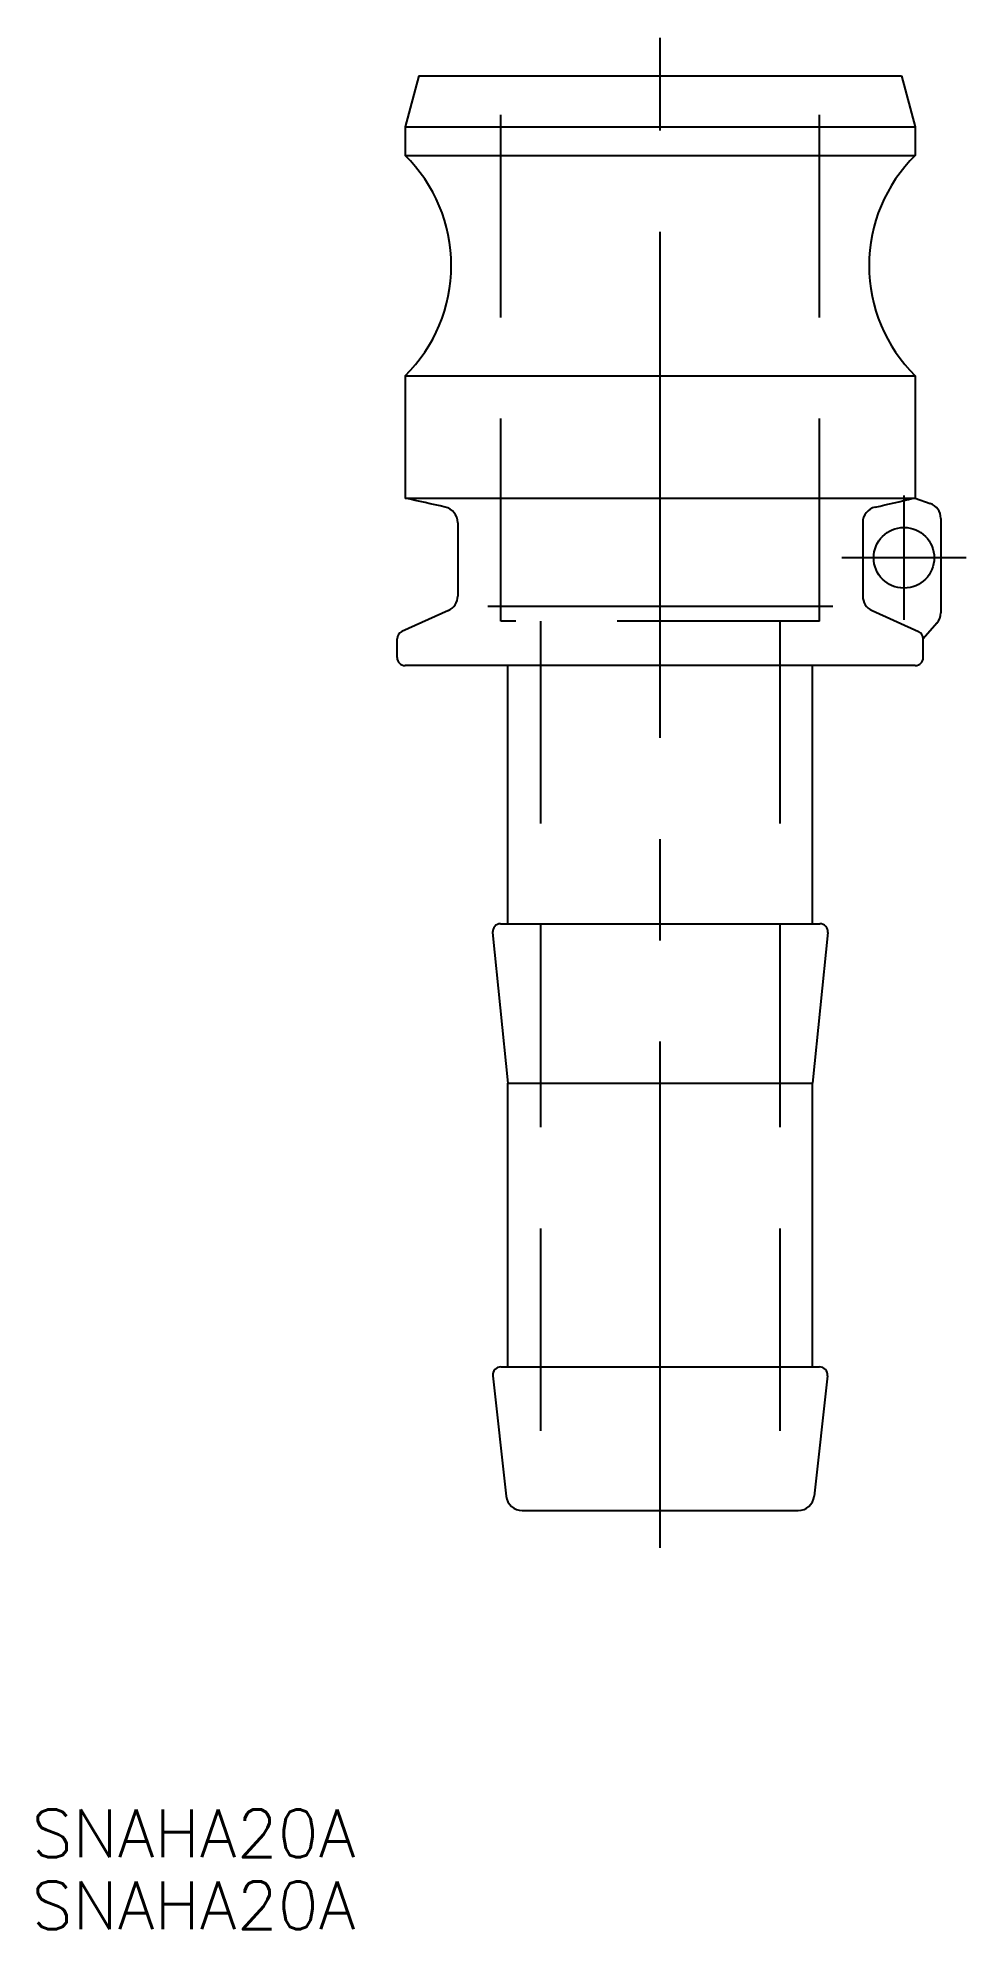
# Model space of a CAD drawing. Extents: x -39 to 19, y -26 to 92.
import ezdxf

# ---------------------------------------------------------------- set-up
doc = ezdxf.new("R2010")
doc.units = 0
doc.linetypes.add('CENTER', pattern=[50.8, 31.75, -6.35, 6.35, -6.35])
doc.linetypes.add('DASHED', pattern=[19.05, 12.7, -6.35])
doc.layers.get('0').update_dxf_attribs({"linetype": 'CONTINUOUS'})
doc.layers.add('CENTER', color=1, linetype='CENTER')
doc.styles.get("Standard").update_dxf_attribs({"font": 'txt.shx', "height": 3, "bigfont": 'bigfont.shx'})

# ---------------------------------------------------------------- blocks, each defined once
blk = doc.blocks.new('*U9')
at = {"color": 7, "linetype": 'CONTINUOUS'}
blk.add_text('SNAHA20A', height=3, dxfattribs=at).set_placement((-39.42, -21.76))
blk = doc.blocks.new('*U10')
at = {"color": 7, "linetype": 'CONTINUOUS'}
blk.add_text('SNAHA20A', height=3, dxfattribs=at).set_placement((-39.42, -26.27))

msp = doc.modelspace()

# ---------------------------------------------------------------- linework, layer by layer
at = {"color": 7, "linetype": 'CONTINUOUS'}
for p, q in [((-15.14, 90), (-16, 86.8)), ((-15.14, 90), (15.14, 90)), ((15.14, 90), (16, 86.8)), ((-16, 86.8), (-16, 85)), ((-16, 86.8), (16, 86.8)), ((16, 86.8), (16, 85)), ((-16, 85), (16, 85)), ((-16, 71.18), (-16, 63.5)), ((-16, 71.18), (16, 71.18)), ((16, 71.18), (16, 63.5)), ((-16, 63.5), (15.86, 63.5)), ((15.86, 63.5), (16, 63.5)), ((16, 63.5), (16.93, 63.17)), ((-12.7, 61.96), (-12.7, 57.36)), ((12.7, 61.96), (12.7, 57.36)), ((17.6, 62.23), (17.6, 56.31)), ((-13.28, 56.46), (-16.2, 55.13)), ((-10.82, 56.72), (10.82, 56.72)), ((13.29, 56.45), (16.2, 55.13)), ((-16.5, 53.5), (-16.5, 54.67)), ((17.35, 55.66), (16.5, 54.67)), ((16.5, 53.5), (16.5, 54.67)), ((16.5, 53.5), (16.5, 54.67)), ((16, 53), (-16, 53)), ((-9.56, 36.8), (-9.56, 53)), ((9.56, 36.8), (9.56, 53)), ((-10.01, 36.8), (10.01, 36.8)), ((-10.51, 36.25), (-9.56, 26.8)), ((10.51, 36.25), (9.56, 26.8)), ((-9.56, 9), (-9.56, 26.8)), ((-9.56, 26.8), (9.56, 26.8)), ((9.56, 9), (9.56, 26.8)), ((-10.5, 8.44), (-9.66, 0.89)), ((-10, 9), (10, 9)), ((10.5, 8.44), (9.66, 0.89)), ((-8.66, 0), (8.66, 0))]:
    msp.add_line(p, q, dxfattribs=at)
at = {"color": 3, "linetype": 'DASHED'}
for p, q in [((-10, 55.79), (-10, 90)), ((10, 55.79), (10, 90)), ((10, 55.79), (-10, 55.79)), ((-7.5, 55.79), (-7.5, 0)), ((7.5, 55.79), (7.5, 0))]:
    msp.add_line(p, q, dxfattribs=at)
at = {"color": 7, "linetype": 'CONTINUOUS'}
msp.add_circle((15.29, 59.76), 1.9, dxfattribs=at)
for centre, radius, start, end in [((-22.79, 78.09), 9.69, 314.4747, 45.5253), ((22.79, 78.09), 9.69, 134.4747, 225.5253), ((-66.91, -170.7), 239.67, 77.1207, 77.7358), ((-13.7, 61.96), 1, 0, 77.813), ((13.7, 61.96), 1, 102.187, 180), ((0, 125.4), 63.9, 282.187, 284.3731), ((16.6, 62.23), 1, 0, 70.4353), ((-13.7, 57.36), 1, 293.9016, 0), ((13.7, 57.36), 1, 180, 246.0984), ((16.6, 56.31), 1, 319.072, 0), ((-16, 54.67), 0.5, 113.9016, 180), ((16, 54.67), 0.5, 0, 66.0984), ((-16, 53.5), 0.5, 180, 270), ((16, 53.5), 0.5, 270, 0), ((-10.01, 36.3), 0.5, 90, 185.7106), ((10.01, 36.3), 0.5, 354.2894, 90), ((-10, 8.5), 0.5, 90, 186.3402), ((10, 8.5), 0.5, 353.6598, 90), ((-8.66, 1), 1, 186.3402, 270), ((8.66, 1), 1, 270, 353.6598)]:
    msp.add_arc(centre, radius, start, end, dxfattribs=at)
at = {"layer": 'CENTER', "color": 1, "linetype": 'CENTER'}
for p, q in [((0, -2.34), (0, 92.38)), ((15.29, 63.66), (15.29, 55.86)), ((19.19, 59.76), (11.39, 59.76))]:
    msp.add_line(p, q, dxfattribs=at)

# ---------------------------------------------------------------- block references
at = {"color": 7, "linetype": 'CONTINUOUS'}
for name in ['*U9', '*U10']:
    msp.add_blockref(name, (0, 0), dxfattribs=at)

doc.saveas('drawing.dxf')
